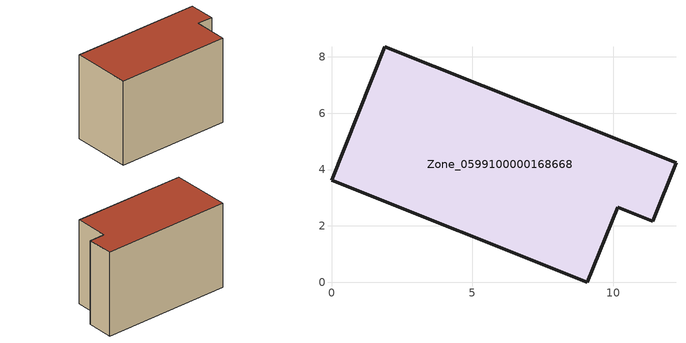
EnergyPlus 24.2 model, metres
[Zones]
Zone_0599100000168668
 floor ground (C_G): 0,3.63 1.89,8.36 12.22,4.24 11.39,2.17 10.15,2.67 9.08,0 z0.45
 wall outside (C_F): 1.89,8.36 0,3.63 9.08,0 10.15,2.67 11.39,2.17 12.22,4.24 1.89,8.36 z0.45:7.7
 roof outside (C_R): 12.22,4.24 1.89,8.36 0,3.63 9.08,0 10.15,2.67 11.39,2.17 z7.7
[BUILDING]
Pand.0599100000168668: North Axis=0; Terrain=City; Loads Convergence Tolerance Value=0.04; Temperature Convergence Tolerance Value=0.4; Solar Distribution=FullExterior; Maximum Number of Warmup Days=25; Minimum Number of Warmup Days=1
[Site:Location]
Rotterdam.The.Hague.AP_ZH_NLD Design_Conditions: Latitude=51.96; Longitude=4.45; Time Zone=1; Elevation=-4.5
[SITE:GROUNDTEMPERATURE:BUILDINGSURFACE]
18, 18, 18, 18, 18, 18, 18, 18, 18, 18, 18, 18
[MATERIAL] Thermal Absorptance=0.9; Solar Absorptance=0.7; Visible Absorptance=0.7
Name | Roughness | Thickness | Conductivity | Density | Specific Heat
G.TI.1975-1991 | MediumSmooth | 0.15 | 0.288461 | 540 | 1210
F.TI.1975-1991 | Rough | 0.3 | 0.230769 | 1920 | 840
R.TI.1975-1991 | MediumRough | 0.2 | 0.153846 | 1500 | 1000
[CONSTRUCTION]
C_G: G.TI.1975-1991
C_F: F.TI.1975-1991
C_R: R.TI.1975-1991
[ZONE]
Zone_0599100000168668: Type=1; Multiplier=1; Ceiling Height=Autocalculate; Volume=Autocalculate; Floor Area=autocalculate; Part of Total Floor Area=Yes
[ZONEINFILTRATION:DESIGNFLOWRATE]
Infil_Zone_0599100000168668: Zone or ZoneList or Space or SpaceList=Zone_0599100000168668; Schedule=AlwaysOn; Design Flow Rate Calculation Method=Flow/Area; Flow Rate per Floor Area=0.003; Constant Term Coefficient=1; Temperature Term Coefficient=0; Velocity Term Coefficient=0; Velocity Squared Term Coefficient=0
[HVACTEMPLATE:ZONE:IDEALLOADSAIRSYSTEM]
Zone_0599100000168668: Maximum Heating Supply Air Temperature=50; Minimum Cooling Supply Air Temperature=13; Maximum Heating Supply Air Humidity Ratio=0.0156; Minimum Cooling Supply Air Humidity Ratio=0.0077; Heating Limit=NoLimit; Cooling Limit=NoLimit; Dehumidification Control Type=ConstantSensibleHeatRatio; Cooling Sensible Heat Ratio=0.7; Dehumidification Setpoint=60; Humidification Control Type=None; Humidification Setpoint=30; Outdoor Air Method=None; Outdoor Air Flow Rate per Person=0.00944; Outdoor Air Flow Rate per Zone Floor Area=0; Outdoor Air Flow Rate per Zone=0; Demand Controlled Ventilation Type=None; Outdoor Air Economizer Type=NoEconomizer; Heat Recovery Type=None; Sensible Heat Recovery Effectiveness=0.7; Latent Heat Recovery Effectiveness=0.65
[ZONECONTROL:THERMOSTAT]
ThermostatControl_Zone_0599100000168668: Zone or ZoneList=Zone_0599100000168668; Control Type Schedule=DualSetpointControlType; Control 1=Thermostat_Zone_0599100000168668; Temperature Difference Between Cutout And Setpoint=0
[THERMOSTATSETPOINT:DUALSETPOINT]
Thermostat_Zone_0599100000168668: Heating Setpoint Temperature Schedule=HeatingSetpoint_Zone_0599100000168668; Cooling Setpoint Temperature Schedule=CoolingSetpoint_Zone_0599100000168668
[SCHEDULE:COMPACT]
HeatingSetpoint_Zone_0599100000168668: Through: 12/31, For: AllDays, Until: 24:00, 21
CoolingSetpoint_Zone_0599100000168668: Through: 12/31, For: AllDays, Until: 24:00, 24
DualSetpointControlType: Through: 12/31, For: AllDays, Until: 24:00, 4
AlwaysOn: Through: 12/31, For: AllDays, Until: 24:00, 1
